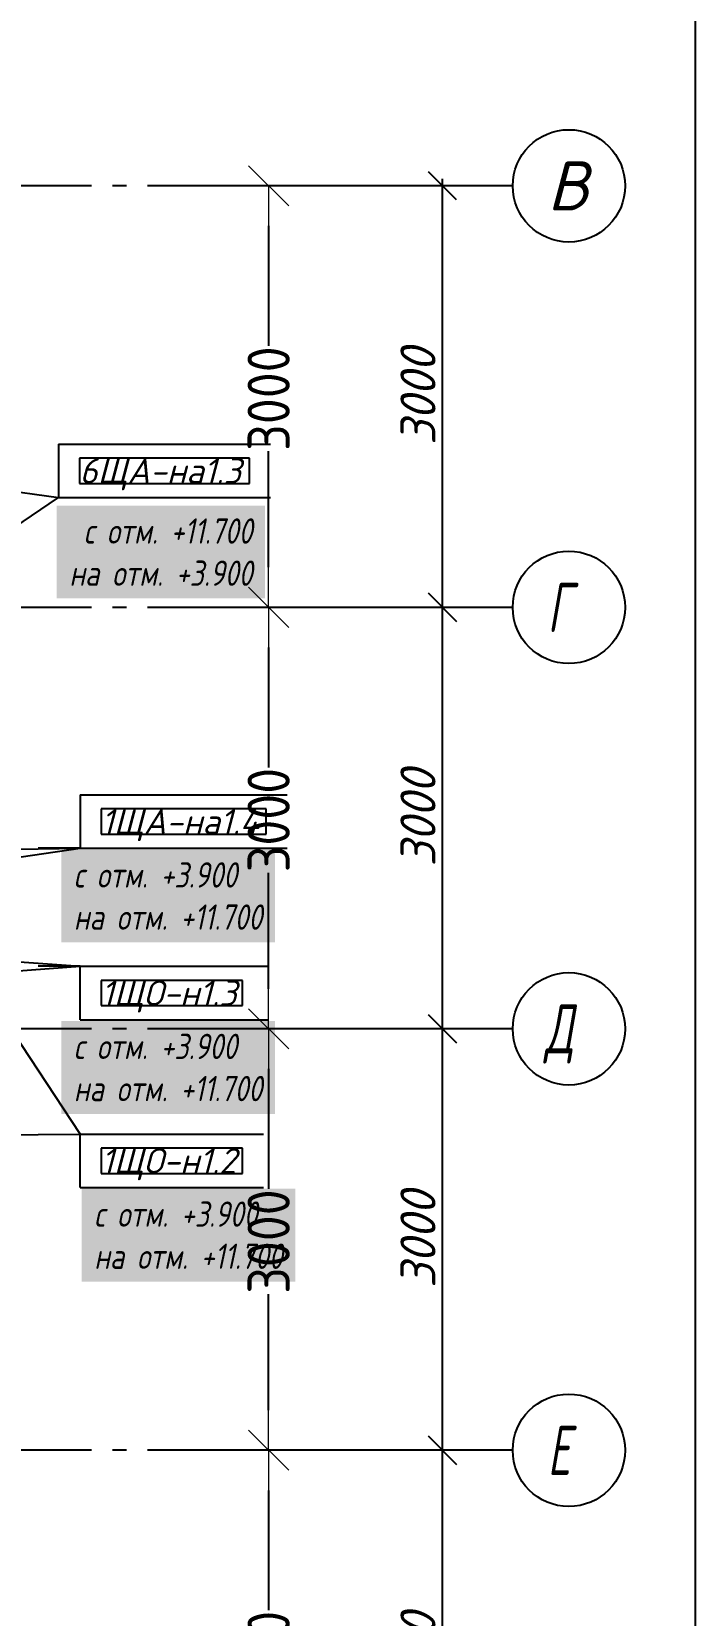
# Model space of a CAD drawing. Header units: millimetres. Extents: x 0 to 1286, y 0 to 420.
# Drawn here: x 589.9 to 637.2, y 207.8 to 320.6 of the extents above; entities that cross this region are included whole.
import ezdxf

# ---------------------------------------------------------------- set-up
doc = ezdxf.new("R2010")
doc.units = ezdxf.units.MM
doc.linetypes.add('ГОСТ 2.303 5', pattern=[24, 20, -1.5, 1, -1.5])
for name, color, linetype in [('Viewport1ForCustomObjects_0', 7, 'Continuous'), ('Viewport2ForCustomObjects_0', 7, 'Continuous'), ('Строительные оси', 7, 'Continuous'), ('ЭО_АВАРИЙНОЕ ОСВЕЩЕНИЕ', 7, 'Continuous'), ('ЭО_РАБОЧЕЕ ОСВЕЩЕНИЕ', 7, 'Continuous')]:
    doc.layers.add(name, color=color, linetype=linetype)
doc.styles.add('1.8', font='isocpeui.ttf', dxfattribs={"height": 1.8})
doc.styles.add('2.5', font='isocpeui.ttf')
doc.styles.add('CustomTextStyle103', font='isocpeui.ttf', dxfattribs={"width": 0.987755, "height": 1.8})
doc.styles.add('CustomTextStyle106', font='isocpeui.ttf', dxfattribs={"width": 0.987755, "height": 1.8})
doc.styles.add('CustomTextStyle107', font='isocpeui.ttf', dxfattribs={"width": 0.987755, "height": 1.8})
doc.styles.add('CustomTextStyle52', font='isocpeui.ttf', dxfattribs={"width": 0.651774, "height": 3.5})
doc.styles.add('CustomTextStyle54', font='isocpeui.ttf', dxfattribs={"width": 0.651774, "height": 3.5})
doc.styles.add('CustomTextStyle56', font='isocpeui.ttf', dxfattribs={"width": 0.651774, "height": 3.5})
doc.styles.add('CustomTextStyle62', font='isocpeui.ttf', dxfattribs={"width": 0.987755, "height": 3.5})
doc.styles.add('CustomTextStyle99', font='isocpeui.ttf', dxfattribs={"width": 0.987755, "height": 1.8})
doc.styles.add('СПКБ-0000-000-АР#003$0$СГЕНЕРИР_СТИЛЬ_3', font='isocp.shx')
doc.dimstyles.new('ISO-100', dxfattribs={"dimtxt": 2.5, "dimasz": 2, "dimexe": 0.5, "dimexo": 0.5, "dimgap": 0.5, "dimtad": 1, "dimdec": 0, "dimlfac": 100, "dimzin": 0, "dimdsep": 46, "dimtxsty": '2.5', "dimblk": 'OBLIQUE', "dimcen": 0, "dimdle": 0.5, "dimclrd": 3, "dimclre": 3, "dimadec": 0, "dimazin": 0, "dimtfac": 1, "dimtdec": 0, "dimtmove": 0, "dimatfit": 1, "dimfxl": 1, "dimtolj": 1, "dimtzin": 0, "dimlwd": -1, "dimarcsym": 0})
doc.dimstyles.new('СПКБ-0000-000-АР#003$0$СГЕНЕРИР_СТИЛЬ__2', dxfattribs={"dimtxt": 300, "dimasz": 285, "dimexe": 0.18, "dimexo": 0, "dimgap": 0.09, "dimtad": 1, "dimdec": 0, "dimzin": 0, "dimdsep": 46, "dimtxsty": 'СПКБ-0000-000-АР#003$0$СГЕНЕРИР_СТИЛЬ_3', "dimblk": 'СПКБ-0000-000-АР#003$0$ARROWHEAD_6', "dimblk1": 'СПКБ-0000-000-АР#003$0$ARROWHEAD_6', "dimblk2": 'СПКБ-0000-000-АР#003$0$ARROWHEAD_6', "dimcen": 0.09, "dimclrd": 256, "dimclre": 256, "dimclrt": 6, "dimadec": 0, "dimazin": 0, "dimtfac": 1, "dimtdec": 4, "dimtmove": 0, "dimatfit": 3, "dimfxl": 1, "dimtolj": 1, "dimtzin": 0, "dimarcsym": 0})

# ---------------------------------------------------------------- blocks, each defined once
blk = doc.blocks.new('_Oblique')
at = {"color": 0, "linetype": 'ByBlock', "lineweight": -2}
blk.add_line((-0.5, -0.5), (0.5, 0.5), dxfattribs=at)
blk = doc.blocks.new('*D591')
at = {"layer": 'Defpoints', "color": 0, "ltscale": 100, "transparency": 16777216}
for p in [(619.19, 219.59), (624.19, 219.59), (624.19, 189.59)]:
    blk.add_point(p, dxfattribs=at)
at = {"layer": 'Строительные оси', "color": 3, "ltscale": 100, "transparency": 16777216}
blk.add_line((619.19, 189.09), (619.19, 220.09), dxfattribs=at)
at = {"layer": 'Строительные оси', "color": 3, "lineweight": -2, "ltscale": 100, "transparency": 16777216}
for p, q in [((623.69, 219.59), (618.69, 219.59)), ((623.69, 189.59), (618.69, 189.59))]:
    blk.add_line(p, q, dxfattribs=at)
at = {"layer": 'Строительные оси', "color": 3, "ltscale": 100, "transparency": 16777216, "xscale": 2, "yscale": 2, "zscale": 2}
for p, rotation in [((619.19, 219.59), 90), ((619.19, 189.59), 270)]:
    blk.add_blockref('_Oblique', p, dxfattribs=dict(at, rotation=rotation))
at = {"layer": 'Строительные оси', "color": 0, "ltscale": 100, "transparency": 16777216, "insert": (617.44, 204.59), "char_height": 2.5, "attachment_point": 5, "rotation": 90, "style": '2.5'}
blk.add_mtext('\\A1;3000', dxfattribs=at)
blk = doc.blocks.new('*D592')
at = {"layer": 'Defpoints', "color": 0, "ltscale": 100, "transparency": 16777216}
for p in [(619.19, 249.59), (624.19, 249.59), (624.19, 219.59)]:
    blk.add_point(p, dxfattribs=at)
at = {"layer": 'Строительные оси', "color": 3, "lineweight": -2, "ltscale": 100, "transparency": 16777216}
for p, q in [((623.69, 249.59), (618.69, 249.59)), ((623.69, 219.59), (618.69, 219.59))]:
    blk.add_line(p, q, dxfattribs=at)
at = {"layer": 'Строительные оси', "color": 3, "ltscale": 100, "transparency": 16777216}
blk.add_line((619.19, 219.09), (619.19, 250.09), dxfattribs=at)
at = {"layer": 'Строительные оси', "color": 3, "ltscale": 100, "transparency": 16777216, "xscale": 2, "yscale": 2, "zscale": 2}
for p, rotation in [((619.19, 249.59), 90), ((619.19, 219.59), 270)]:
    blk.add_blockref('_Oblique', p, dxfattribs=dict(at, rotation=rotation))
at = {"layer": 'Строительные оси', "color": 0, "ltscale": 100, "transparency": 16777216, "insert": (617.44, 234.59), "char_height": 2.5, "attachment_point": 5, "rotation": 90, "style": '2.5'}
blk.add_mtext('\\A1;3000', dxfattribs=at)
blk = doc.blocks.new('*D593')
at = {"layer": 'Defpoints', "color": 0, "ltscale": 100, "transparency": 16777216}
for p in [(619.19, 279.59), (624.19, 279.59), (624.19, 249.59)]:
    blk.add_point(p, dxfattribs=at)
at = {"layer": 'Строительные оси', "color": 3, "lineweight": -2, "ltscale": 100, "transparency": 16777216}
for p, q in [((623.69, 279.59), (618.69, 279.59)), ((623.69, 249.59), (618.69, 249.59))]:
    blk.add_line(p, q, dxfattribs=at)
at = {"layer": 'Строительные оси', "color": 3, "ltscale": 100, "transparency": 16777216}
blk.add_line((619.19, 249.09), (619.19, 280.09), dxfattribs=at)
at = {"layer": 'Строительные оси', "color": 3, "ltscale": 100, "transparency": 16777216, "xscale": 2, "yscale": 2, "zscale": 2}
for p, rotation in [((619.19, 279.59), 90), ((619.19, 249.59), 270)]:
    blk.add_blockref('_Oblique', p, dxfattribs=dict(at, rotation=rotation))
at = {"layer": 'Строительные оси', "color": 0, "ltscale": 100, "transparency": 16777216, "insert": (617.44, 264.59), "char_height": 2.5, "attachment_point": 5, "rotation": 90, "style": '2.5'}
blk.add_mtext('\\A1;3000', dxfattribs=at)
blk = doc.blocks.new('*D594')
at = {"layer": 'Defpoints', "color": 0, "ltscale": 100, "transparency": 16777216}
for p in [(619.19, 309.59), (624.19, 309.59), (624.19, 279.59)]:
    blk.add_point(p, dxfattribs=at)
at = {"layer": 'Строительные оси', "color": 3, "ltscale": 100, "transparency": 16777216}
blk.add_line((619.19, 279.09), (619.19, 310.09), dxfattribs=at)
at = {"layer": 'Строительные оси', "color": 3, "lineweight": -2, "ltscale": 100, "transparency": 16777216}
for p, q in [((623.69, 309.59), (618.69, 309.59)), ((623.69, 279.59), (618.69, 279.59))]:
    blk.add_line(p, q, dxfattribs=at)
at = {"layer": 'Строительные оси', "color": 3, "ltscale": 100, "transparency": 16777216, "xscale": 2, "yscale": 2, "zscale": 2}
for p, rotation in [((619.19, 309.59), 90), ((619.19, 279.59), 270)]:
    blk.add_blockref('_Oblique', p, dxfattribs=dict(at, rotation=rotation))
at = {"layer": 'Строительные оси', "color": 0, "ltscale": 100, "transparency": 16777216, "insert": (617.44, 294.59), "char_height": 2.5, "attachment_point": 5, "rotation": 90, "style": '2.5'}
blk.add_mtext('\\A1;3000', dxfattribs=at)
blk = doc.blocks.new('*E601')
at = {"layer": 'Строительные оси', "color": 3, "linetype": 'ГОСТ 2.303 5', "lineweight": 25}
for p, q in [((280.43, 188.86), (-283.57, 188.86)), ((286.43, 188.86), (280.43, 188.86)), ((280.43, 158.86), (-283.57, 158.86)), ((286.43, 158.86), (280.43, 158.86)), ((280.43, 128.86), (-283.57, 128.86)), ((286.43, 128.86), (280.43, 128.86)), ((280.43, 98.86), (-283.57, 98.86)), ((286.43, 98.86), (280.43, 98.86))]:
    blk.add_line(p, q, dxfattribs=at)
at = {"layer": 'Строительные оси', "color": 3, "linetype": 'Continuous', "lineweight": 25}
for centre in [(290.43, 188.86), (290.43, 158.86), (290.43, 128.86), (290.43, 98.86)]:
    blk.add_circle(centre, 4, dxfattribs=at)
at = {"layer": 'Строительные оси', "linetype": 'Continuous', "lineweight": 25}
for s, style, width, p in [('В', 'CustomTextStyle62', 0.987755, (288.89, 187.11)), ('Г', 'CustomTextStyle56', 0.651774, (288.9, 157.11)), ('Д', 'CustomTextStyle54', 0.651774, (288.71, 127.11)), ('Е', 'CustomTextStyle52', 0.651774, (288.9, 97.11))]:
    blk.add_text(s, height=3.5, dxfattribs=dict(at, style=style, width=width)).set_placement(p)
blk = doc.blocks.new('СПКБ-0000-000-АР#003$0$ARROWHEAD_6')
at = {"color": 0, "linetype": 'Continuous', "lineweight": 0}
for p, q in [((-0.5, -0.5), (0.5, 0.5)), ((0, 0), (-1, 0))]:
    blk.add_line(p, q, dxfattribs=at)
blk = doc.blocks.new('*D596')
at = {"color": 161, "linetype": 'Continuous', "lineweight": -2, "true_color": 0x40a5ff, "transparency": 16777216}
for p, q in [((619.16, 219.59), (606.8, 219.59)), ((606.81, 216.74), (606.81, 208.2)), ((606.81, 192.44), (606.81, 200.7)), ((619.16, 189.59), (606.8, 189.59))]:
    blk.add_line(p, q, dxfattribs=at)
at = {"layer": 'Defpoints', "color": 0, "linetype": 'Continuous', "transparency": 16777216}
for p in [(606.81, 219.59), (619.16, 219.59), (619.16, 189.59)]:
    blk.add_point(p, dxfattribs=at)
at = {"color": 161, "linetype": 'Continuous', "lineweight": -2, "true_color": 0x40a5ff, "transparency": 16777216, "xscale": 2.85, "yscale": 2.85, "zscale": 2.85}
for p, rotation in [((606.81, 219.59), 90), ((606.81, 189.59), 270)]:
    blk.add_blockref('СПКБ-0000-000-АР#003$0$ARROWHEAD_6', p, dxfattribs=dict(at, rotation=rotation))
at = {"color": 6, "linetype": 'Continuous', "lineweight": 25, "transparency": 16777216, "insert": (606.81, 204.45), "char_height": 3, "attachment_point": 5, "rotation": 90, "style": 'СПКБ-0000-000-АР#003$0$СГЕНЕРИР_СТИЛЬ_3'}
blk.add_mtext('\\A1;3000', dxfattribs=at)
blk = doc.blocks.new('*D597')
at = {"color": 161, "linetype": 'Continuous', "lineweight": -2, "true_color": 0x40a5ff, "transparency": 16777216}
for p, q in [((619.16, 249.59), (606.8, 249.59)), ((606.81, 246.74), (606.81, 238.2)), ((606.81, 222.44), (606.81, 230.7)), ((619.16, 219.59), (606.8, 219.59))]:
    blk.add_line(p, q, dxfattribs=at)
at = {"layer": 'Defpoints', "color": 0, "linetype": 'Continuous', "transparency": 16777216}
for p in [(606.81, 249.59), (619.16, 249.59), (619.16, 219.59)]:
    blk.add_point(p, dxfattribs=at)
at = {"color": 161, "linetype": 'Continuous', "lineweight": -2, "true_color": 0x40a5ff, "transparency": 16777216, "xscale": 2.85, "yscale": 2.85, "zscale": 2.85}
for p, rotation in [((606.81, 249.59), 90), ((606.81, 219.59), 270)]:
    blk.add_blockref('СПКБ-0000-000-АР#003$0$ARROWHEAD_6', p, dxfattribs=dict(at, rotation=rotation))
at = {"color": 6, "linetype": 'Continuous', "lineweight": 25, "transparency": 16777216, "insert": (606.81, 234.45), "char_height": 3, "attachment_point": 5, "rotation": 90, "style": 'СПКБ-0000-000-АР#003$0$СГЕНЕРИР_СТИЛЬ_3'}
blk.add_mtext('\\A1;3000', dxfattribs=at)
blk = doc.blocks.new('*D598')
at = {"color": 161, "linetype": 'Continuous', "lineweight": -2, "true_color": 0x40a5ff, "transparency": 16777216}
for p, q in [((619.16, 279.59), (606.8, 279.59)), ((606.81, 276.74), (606.81, 268.2)), ((606.81, 252.44), (606.81, 260.7)), ((619.16, 249.59), (606.8, 249.59))]:
    blk.add_line(p, q, dxfattribs=at)
at = {"layer": 'Defpoints', "color": 0, "linetype": 'Continuous', "transparency": 16777216}
for p in [(606.81, 279.59), (619.16, 279.59), (619.16, 249.59)]:
    blk.add_point(p, dxfattribs=at)
at = {"color": 161, "linetype": 'Continuous', "lineweight": -2, "true_color": 0x40a5ff, "transparency": 16777216, "xscale": 2.85, "yscale": 2.85, "zscale": 2.85}
for p, rotation in [((606.81, 279.59), 90), ((606.81, 249.59), 270)]:
    blk.add_blockref('СПКБ-0000-000-АР#003$0$ARROWHEAD_6', p, dxfattribs=dict(at, rotation=rotation))
at = {"color": 6, "linetype": 'Continuous', "lineweight": 25, "transparency": 16777216, "insert": (606.81, 264.45), "char_height": 3, "attachment_point": 5, "rotation": 90, "style": 'СПКБ-0000-000-АР#003$0$СГЕНЕРИР_СТИЛЬ_3'}
blk.add_mtext('\\A1;3000', dxfattribs=at)
blk = doc.blocks.new('*D599')
at = {"color": 161, "linetype": 'Continuous', "lineweight": -2, "true_color": 0x40a5ff, "transparency": 16777216}
for p, q in [((619.16, 309.59), (606.8, 309.59)), ((606.81, 306.74), (606.81, 298.2)), ((606.81, 282.44), (606.81, 290.7)), ((619.16, 279.59), (606.8, 279.59))]:
    blk.add_line(p, q, dxfattribs=at)
at = {"layer": 'Defpoints', "color": 0, "linetype": 'Continuous', "transparency": 16777216}
for p in [(606.81, 309.59), (619.16, 309.59), (619.16, 279.59)]:
    blk.add_point(p, dxfattribs=at)
at = {"color": 161, "linetype": 'Continuous', "lineweight": -2, "true_color": 0x40a5ff, "transparency": 16777216, "xscale": 2.85, "yscale": 2.85, "zscale": 2.85}
for p, rotation in [((606.81, 309.59), 90), ((606.81, 279.59), 270)]:
    blk.add_blockref('СПКБ-0000-000-АР#003$0$ARROWHEAD_6', p, dxfattribs=dict(at, rotation=rotation))
at = {"color": 6, "linetype": 'Continuous', "lineweight": 25, "transparency": 16777216, "insert": (606.81, 294.45), "char_height": 3, "attachment_point": 5, "rotation": 90, "style": 'СПКБ-0000-000-АР#003$0$СГЕНЕРИР_СТИЛЬ_3'}
blk.add_mtext('\\A1;3000', dxfattribs=at)
blk = doc.blocks.new('CustomObjectsInViewport1_0')
at = {"layer": 'ЭО_АВАРИЙНОЕ ОСВЕЩЕНИЕ'}
for p, q in [((591.84, 291.21), (606.95, 291.21)), ((591.84, 291.21), (591.84, 287.41)), ((587.38, 288.03), (591.84, 287.41)), ((576.07, 276.71), (591.84, 287.41)), ((591.84, 287.41), (606.95, 287.41)), ((591.84, 287.41), (594.84, 287.41)), ((593.39, 266.24), (608.13, 266.24)), ((593.39, 266.24), (593.39, 262.44)), ((517.31, 251.33), (593.39, 262.44)), ((529.66, 261.51), (593.39, 262.44)), ((593.39, 262.44), (590.39, 262.44)), ((593.39, 262.44), (608.13, 262.44))]:
    blk.add_line(p, q, dxfattribs=at)
at = {"layer": 'ЭО_АВАРИЙНОЕ ОСВЕЩЕНИЕ', "color": 7, "true_color": 0xffffff}
for p, q in [((605.45, 290.21), (593.34, 290.21)), ((593.34, 290.21), (593.34, 288.41)), ((605.45, 288.41), (605.45, 290.21)), ((593.34, 288.41), (605.45, 288.41)), ((593.34, 288.41), (593.34, 288.41)), ((606.63, 265.24), (594.89, 265.24)), ((594.89, 265.24), (594.89, 263.44)), ((606.63, 263.44), (606.63, 265.24)), ((594.89, 263.44), (606.63, 263.44)), ((594.89, 263.44), (594.89, 263.44))]:
    blk.add_line(p, q, dxfattribs=at)
at = {"layer": 'ЭО_РАБОЧЕЕ ОСВЕЩЕНИЕ'}
for p, q in [((529.61, 258.57), (593.39, 254.04)), ((517.27, 248.39), (593.39, 254.04)), ((593.39, 254.04), (590.39, 254.04)), ((593.39, 254.04), (606.83, 254.04)), ((593.39, 250.24), (593.39, 254.04)), ((586.78, 252.11), (593.39, 242.1)), ((593.39, 250.24), (606.83, 250.24)), ((574.43, 241.93), (593.39, 242.1)), ((593.39, 242.1), (606.45, 242.1)), ((593.39, 238.3), (593.39, 242.1)), ((593.39, 242.1), (596.39, 242.1)), ((593.39, 238.3), (606.45, 238.3))]:
    blk.add_line(p, q, dxfattribs=at)
at = {"layer": 'ЭО_РАБОЧЕЕ ОСВЕЩЕНИЕ', "color": 7, "true_color": 0xffffff}
for p, q in [((604.95, 253.04), (594.89, 253.04)), ((594.89, 253.04), (594.89, 251.24)), ((604.95, 251.24), (604.95, 253.04)), ((594.89, 251.24), (604.95, 251.24)), ((594.89, 251.24), (594.89, 251.24)), ((604.95, 241.1), (594.89, 241.1)), ((594.89, 241.1), (594.89, 239.3)), ((604.95, 239.3), (604.95, 241.1)), ((594.89, 239.3), (604.95, 239.3)), ((594.89, 239.3), (594.89, 239.3))]:
    blk.add_line(p, q, dxfattribs=at)
at = {"layer": 'ЭО_АВАРИЙНОЕ ОСВЕЩЕНИЕ', "width": 0.987755}
for s, style, p in [('6ЩА-на1.3', 'CustomTextStyle99', (593.34, 288.41)), ('1ЩА-на1.4', 'CustomTextStyle106', (594.89, 263.44))]:
    blk.add_text(s, height=1.8, dxfattribs=dict(at, style=style)).set_placement(p)
at = {"layer": 'ЭО_РАБОЧЕЕ ОСВЕЩЕНИЕ', "width": 0.987755}
for s, style, p in [('1ЩО-н1.3', 'CustomTextStyle107', (594.89, 251.24)), ('1ЩО-н1.2', 'CustomTextStyle103', (594.89, 239.3))]:
    blk.add_text(s, height=1.8, dxfattribs=dict(at, style=style)).set_placement(p)
blk = doc.blocks.new('*E600')
at = {"color": 161, "linetype": 'Continuous', "lineweight": 25, "true_color": 0x40a5ff}
for base, p1, p2, picture, middle in [((514.617, 215.701), (526.973, 185.701), (526.973, 215.701), '*D599', (514.617, 200.565)), ((514.617, 185.701), (526.973, 155.701), (526.973, 185.701), '*D598', (514.617, 170.565)), ((514.617, 155.701), (526.973, 125.701), (526.973, 155.701), '*D597', (514.617, 140.565)), ((514.617, 125.701), (526.973, 95.701), (526.973, 125.701), '*D596', (514.617, 110.565))]:
    dim = blk.add_linear_dim(base=base, p1=p1, p2=p2, angle=90, dimstyle='СПКБ-0000-000-АР#003$0$СГЕНЕРИР_СТИЛЬ__2', override={"dimscale": 0.01, "dimlfac": 100}, dxfattribs=at)
    dim.commit()
    dim.dimension.update_dxf_attribs({"geometry": picture, "text_midpoint": middle, "dimtype": 160, "text_rotation": 90, "insert": (-92.189, -93.885)})

msp = doc.modelspace()

# ---------------------------------------------------------------- linework, layer by layer
at = {"layer": 'Defpoints', "linetype": 'Continuous'}
msp.add_lwpolyline([(35, 56.586), (637.188, 56.586), (637.188, 400), (35, 400)], close=True, dxfattribs=at)

# ---------------------------------------------------------------- block references
msp.add_blockref('*E600', (92.189, 93.885))
at = {"layer": 'Viewport1ForCustomObjects_0'}
msp.add_blockref('CustomObjectsInViewport1_0', (0, 0), dxfattribs=at)
at = {"layer": 'Viewport2ForCustomObjects_0'}
msp.add_blockref('*E601', (337.756, 120.729), dxfattribs=at)

# ---------------------------------------------------------------- texts
at = {"layer": 'ЭО_АВАРИЙНОЕ ОСВЕЩЕНИЕ', "char_height": 1.8, "style": '1.8', "bg_fill": 1, "box_fill_scale": 1.5, "bg_fill_color": 7, "bg_fill_true_color": 16777215, "bg_fill_transparency": 0}
for s, insert, attachment_point in [('{\\W0.8;с отм. +11.700\\Pна отм. +3.900}', (605.655, 285.922), 3), ('{\\W0.8;с отм. +3.900 \\Pна отм. +11.700}', (592.939, 261.444), 1)]:
    msp.add_mtext(s, dxfattribs=dict(at, insert=insert, attachment_point=attachment_point))
at = {"layer": 'ЭО_РАБОЧЕЕ ОСВЕЩЕНИЕ', "char_height": 1.8, "attachment_point": 1, "style": '1.8', "bg_fill": 1, "box_fill_scale": 1.5, "bg_fill_color": 7, "bg_fill_true_color": 16777215, "bg_fill_transparency": 0}
for insert in [(592.939, 249.238), (594.391, 237.302)]:
    msp.add_mtext('{\\W0.8;с отм. +3.900 \\Pна отм. +11.700}', dxfattribs=dict(at, insert=insert))

# ---------------------------------------------------------------- dimensions: what is measured, and where the dimension line sits
at = {"layer": 'Строительные оси', "ltscale": 100}
for base, p1, p2, picture, middle in [((619.188, 309.586), (624.188, 279.586), (624.188, 309.586), '*D594', (617.438, 294.586)), ((619.188, 279.586), (624.188, 249.586), (624.188, 279.586), '*D593', (617.438, 264.586)), ((619.188, 249.586), (624.188, 219.586), (624.188, 249.586), '*D592', (617.438, 234.586)), ((619.188, 219.586), (624.188, 189.586), (624.188, 219.586), '*D591', (617.438, 204.586))]:
    dim = msp.add_linear_dim(base=base, p1=p1, p2=p2, angle=90, dimstyle='ISO-100', override={"dimscale": 1, "dimlfac": 100}, dxfattribs=at)
    dim.commit()
    dim.dimension.update_dxf_attribs({"geometry": picture, "text_midpoint": middle})

doc.saveas('drawing.dxf')
